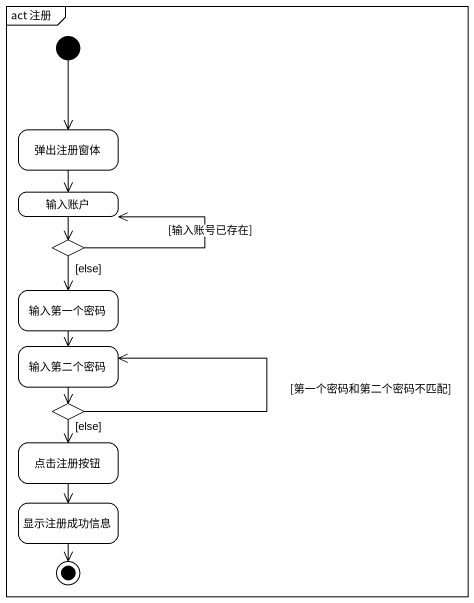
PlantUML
@startuml
mainframe act 注册
hide empty description
state 弹出注册窗体
state 输入账户
state choice1 <<choice>>
state 输入第一个密码
state 输入第二个密码
state 点击注册按钮
state choice2 <<choice>>
state 显示注册成功信息
[*] --> 弹出注册窗体
弹出注册窗体 --> 输入账户
输入账户 --> choice1
choice1 -up-> 输入账户 : [输入账号已存在]
choice1 --> 输入第一个密码 : [else]
输入第一个密码 --> 输入第二个密码
输入第二个密码 --> choice2
点击注册按钮 --> 显示注册成功信息
choice2 -up-> 输入第二个密码 : [第一个密码和第二个密码不匹配]
choice2 --> 点击注册按钮 : [else]
显示注册成功信息 --> [*]
@enduml
